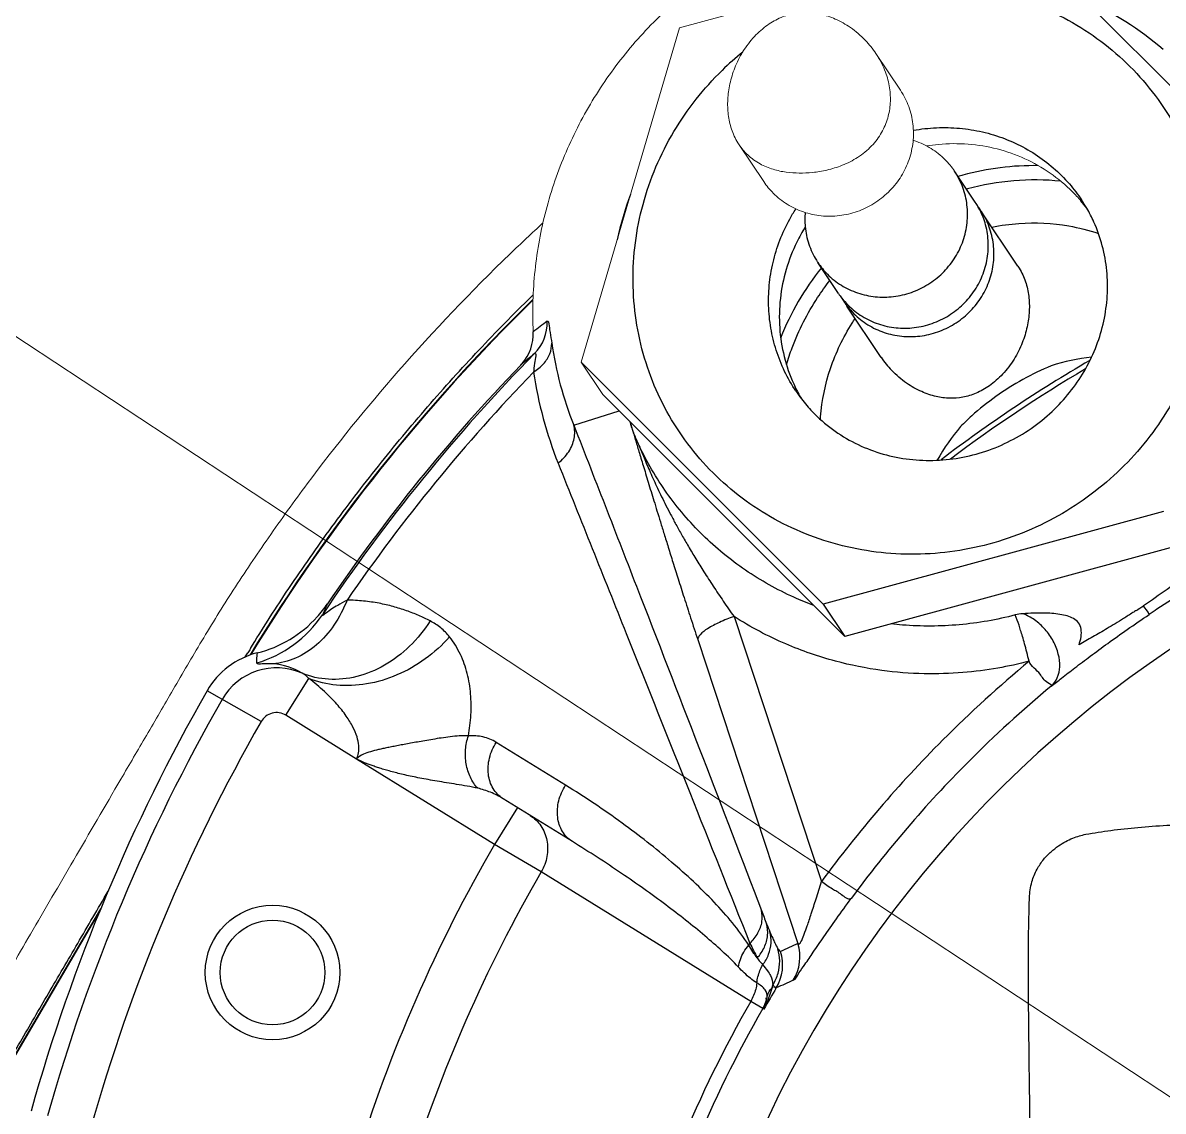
# Model space of a CAD drawing. Header units: millimetres. Extents: x 100 to 1590, y 100 to 694.
# Drawn here: x 1247.01 to 1247.689, y 537.757 to 538.406 of the extents above; entities that cross this region are included whole.
import ezdxf

# ---------------------------------------------------------------- set-up
doc = ezdxf.new("R2010")
doc.units = ezdxf.units.MM
doc.layers.add('DTM_AXIS', color=7, linetype='Continuous', lineweight=9)
doc.layers.add('OUTLINE', color=6, linetype='Continuous', lineweight=9)

msp = doc.modelspace()

# ---------------------------------------------------------------- linework, layer by layer
at = {"color": 2, "lineweight": 20}
msp.add_line((1231.06746, 548.723), (1248.15987, 537.45842), dxfattribs=at)
at = {"color": 9, "linetype": 'Continuous'}
for p, q in [((1247.60375, 538.45835), (1247.74793, 538.31417)), ((1247.57732, 538.29915), (1247.56495, 538.31766)), ((1247.60269, 538.26117), (1247.58067, 538.29413)), ((1247.49586, 538.24472), (1247.48349, 538.26323)), ((1247.52123, 538.20674), (1247.50082, 538.2373)), ((1247.48674, 538.05961), (1247.34256, 538.20379)), ((1247.49955, 538.04044), (1247.35537, 538.18462)), ((1247.33803, 538.1664), (1247.36507, 538.17492)), ((1247.68942, 538.1148), (1247.48674, 538.05961)), ((1247.70223, 538.09563), (1247.49955, 538.04044)), ((1247.48674, 538.05961), (1247.49955, 538.04044)), ((1247.43353, 538.05229), (1247.48562, 537.89428)), ((1247.41192, 538.03853), (1247.47159, 537.85752)), ((1247.16658, 537.99342), (1247.18019, 538.01541)), ((1247.15173, 537.98965), (1247.11961, 538.00802)), ((1247.20867, 537.96736), (1247.16658, 537.99342)), ((1247.33318, 537.95177), (1247.29187, 537.9773)), ((1247.29084, 537.91649), (1247.20867, 537.96736)), ((1247.30444, 537.93846), (1247.29084, 537.91649)), ((1247.31865, 537.90007), (1247.29084, 537.91649)), ((1247.44351, 537.82296), (1247.31865, 537.90007)), ((1246.84461, 537.51703), (1247.05626, 537.87817)), ((1246.84484, 537.5169), (1247.05549, 537.87632)), ((1247.45062, 537.81866), (1247.44351, 537.82296)), ((1247.45129, 537.81825), (1247.45062, 537.81866))]:
    msp.add_line(p, q, dxfattribs=at)
at = {"color": 7, "linetype": 'Continuous'}
for p, q in [((1247.37142, 538.16857), (1247.372, 538.16681)), ((1247.14233, 538.02818), (1247.14378, 538.03056)), ((1247.33725, 537.91815), (1247.29595, 537.94371))]:
    msp.add_line(p, q, dxfattribs=at)
at = {"color": 9, "linetype": 'Continuous'}
for points in [[(1247.45967, 537.85434), (1247.46003, 537.85377), (1247.46036, 537.85333), (1247.46064, 537.853), (1247.46089, 537.85278), (1247.46111, 537.85269), (1247.46128, 537.85271)], [(1247.4565, 537.83195), (1247.45654, 537.8321), (1247.45658, 537.83225), (1247.45662, 537.8324), (1247.45665, 537.83254), (1247.45668, 537.83268), (1247.45671, 537.83282)]]:
    msp.add_lwpolyline(points, dxfattribs=at)
for radius in [0.04008, 0.03117]:
    msp.add_circle((1247.15859, 537.84015), radius, dxfattribs=at)
at = {"color": 7, "linetype": 'Continuous'}
for centre, radius, start, end in [((1247.56579, 538.2467), 0.18928, 49.28525, 66.13118), ((1247.55778, 538.2344), 0.19846, 159.51713, 167.65957), ((1247.28712, 538.22071), 0.02679, 318.70857, 2.68139), ((1247.2871, 538.22072), 0.02681, 316.13421, 318.72598), ((1247.13219, 538.09986), 0.07138, 317.93297, 325.91629), ((1247.13223, 538.09982), 0.07133, 283.98392, 317.9373), ((1248.30093, 537.32387), 1.35588, 148.45906, 148.58701)]:
    msp.add_arc(centre, radius, start, end, dxfattribs=at)
at = {"color": 9, "linetype": 'Continuous'}
for centre, radius, start, end in [((1247.55177, 538.24918), 0.17953, 129.03844, 134.26042), ((1247.6125, 538.15879), 0.16223, 105.21718, 106.26231), ((1247.61203, 538.16093), 0.16005, 88.9759, 105.25712), ((1247.61276, 538.16), 0.15248, 84.17477, 105.28439), ((1247.61327, 538.15762), 0.15491, 105.23425, 105.41099), ((1247.53949, 538.27386), 0.0455, 29.98314, 33.76651), ((1247.54255, 538.26864), 0.04586, 33.76605, 37.56827), ((1247.56743, 538.23774), 0.09577, 37.17994, 40.6292), ((1247.5652, 538.25014), 0.09074, 30.07118, 33.74718), ((1247.52163, 538.28874), 0.04588, 213.76635, 224.98652), ((1247.61056, 538.15959), 0.16037, 141.20347, 158.54187), ((1248.08016, 537.45842), 1.0956, 134.39399, 148.58243), ((1248.08016, 537.45842), 1.09533, 134.40743, 148.56867), ((1247.53398, 538.27021), 0.04586, 213.76605, 217.56827), ((1247.53396, 538.27019), 0.04583, 217.56199, 224.99057), ((1247.53704, 538.26499), 0.0455, 209.98314, 213.76651), ((1247.5373, 538.26516), 0.04581, 213.76492, 216.14516), ((1247.53739, 538.26523), 0.04593, 216.1445, 217.45423), ((1247.53732, 538.26517), 0.04583, 217.44933, 224.99039), ((1247.90761, 537.44025), 0.98163, 126.60396, 127.21751), ((1247.29564, 538.22764), 0.02665, 315.61039, 1.36672), ((1247.53782, 538.24619), 0.21513, 188.26285, 201.76932), ((1248.08016, 537.45842), 1.07206, 135.56316, 146.29203), ((1248.11788, 537.23366), 1.26349, 129.47144, 129.95823), ((1247.56915, 538.23883), 0.05767, 213.73169, 223.77088), ((1247.66059, 538.0856), 0.12214, 96.58592, 108.12719), ((1248.08016, 537.45842), 1.0732, 136.13329, 145.9162), ((1248.08016, 537.45842), 0.86379, 120.21408, 127.27966), ((1248.08016, 537.45842), 0.86073, 120.52506, 126.96692), ((1248.08016, 537.45842), 1.06481, 136.01006, 145.46671), ((1247.55363, 538.23357), 0.24219, 188.45219, 201.79545), ((1247.54575, 538.23714), 0.09071, 213.75304, 217.4442), ((1247.55636, 538.23035), 0.09576, 206.88575, 207.75904), ((1247.55638, 538.23036), 0.09578, 207.759, 210.33623), ((1247.68273, 538.05223), 0.16088, 131.9622, 135.19942), ((1247.66128, 538.08606), 0.12214, 139.37283, 150.91236), ((1248.08016, 537.45842), 0.69242, 94.08851, 170.40167), ((1248.15622, 537.34346), 0.85445, 120.64324, 123.42448), ((1249.59314, 536.95353), 2.64438, 155.26853, 155.42299), ((1247.38929, 538.49248), 0.52077, 303.04468, 303.60181), ((1247.12916, 538.09289), 0.07116, 286.31185, 326.26592), ((1247.60762, 538.02853), 0.02552, 94.6524, 104.71909), ((1248.14222, 537.36543), 0.8284, 123.45305, 123.8439), ((1247.16097, 537.98436), 0.04765, 103.97829, 150.22289), ((1247.15667, 537.98744), 0.03665, 57.92826, 86.6806), ((1248.08213, 537.45603), 0.74022, 129.693, 135.08129), ((1247.16097, 537.98436), 0.03736, 66.05788, 150.22289), ((1248.07692, 537.46327), 0.7115, 129.68736, 135.09168), ((1248.08016, 537.45842), 1.10667, 150.22289, 164.32149), ((1248.08016, 537.45842), 1.09637, 150.22289, 164.32149), ((1248.08016, 537.45842), 1.06967, 150.22289, 164.32149), ((1247.16097, 537.98436), 0.01066, 58.25, 150.22289), ((1248.08076, 537.45753), 0.7382, 135.08846, 143.72634), ((1248.07692, 537.46328), 0.71149, 135.09175, 143.73204), ((1248.08016, 537.45842), 0.9126, 149.87178, 162.90724), ((1248.08016, 537.45842), 0.88031, 149.88772, 162.80266), ((1247.95104, 538.0681), 0.53632, 200.85851, 201.77298), ((1247.82797, 538.01926), 0.40392, 201.81468, 202.53384), ((1248.08016, 537.45842), 0.75185, 147.94059, 148.03165), ((1247.97449, 538.12567), 0.59534, 206.77186, 207.70518), ((1247.81315, 537.11259), 0.8195, 114.63188, 115.42744), ((1247.44611, 537.84949), 0.02673, 328.41821, 17.49628), ((1247.43579, 537.84467), 0.02673, 329.14888, 17.50015), ((1247.78594, 537.11182), 0.79008, 113.65965, 114.46454), ((1247.39234, 537.84849), 0.06625, 332.84447, 345.5438), ((1248.08016, 537.45842), 0.72453, 149.05725, 150.22259), ((1248.08016, 537.45842), 0.73363, 150.20516, 157.64787), ((1247.42819, 537.8315), 0.02584, 330.21864, 345.87287), ((1248.08016, 537.45842), 0.72532, 150.22052, 157.6153)]:
    msp.add_arc(centre, radius, start, end, dxfattribs=at)
for points, start_tangent, end_tangent in [([(1247.47665, 538.41224), (1247.48528, 538.41595), (1247.50795, 538.42328), (1247.53126, 538.42749), (1247.55473, 538.42854), (1247.57801, 538.42642), (1247.60072, 538.42117), (1247.62242, 538.41288), (1247.64266, 538.40171), (1247.66107, 538.38788), (1247.6773, 538.37164), (1247.69107, 538.35329), (1247.70212, 538.33317), (1247.71024, 538.31164), (1247.71526, 538.28915), (1247.7171, 538.26615), (1247.71574, 538.24299), (1247.71117, 538.22003), (1247.70345, 538.19775), (1247.69278, 538.17669), (1247.67949, 538.15737), (1247.66402, 538.14021)], (0.908156, 0.418632), (-0.716134, -0.697963)), ([(1247.66402, 538.14021), (1247.64642, 538.12515), (1247.62668, 538.11227), (1247.60521, 538.10201), (1247.58253, 538.09468), (1247.55923, 538.09047), (1247.53576, 538.08942), (1247.51248, 538.09154), (1247.48977, 538.09678), (1247.46807, 538.10508), (1247.44783, 538.11624), (1247.42942, 538.13008), (1247.41319, 538.14632), (1247.39941, 538.16467), (1247.38836, 538.18479), (1247.38025, 538.20631), (1247.37523, 538.2288), (1247.37339, 538.25181), (1247.37475, 538.27496), (1247.37932, 538.29792), (1247.38704, 538.32021), (1247.39771, 538.34127), (1247.411, 538.36058), (1247.42647, 538.37775)], (-0.716134, -0.697963), (0.716134, 0.697963)), ([(1247.5404, 538.34203), (1247.54725, 538.34303), (1247.56109, 538.34364), (1247.57482, 538.34239), (1247.58821, 538.3393), (1247.60101, 538.33441), (1247.61294, 538.32782), (1247.6238, 538.31966), (1247.63337, 538.31009), (1247.64065, 538.30055)], (0.984171, 0.177219), (0.555592, -0.831455)), ([(1247.48918, 538.2563), (1247.49751, 538.2497), (1247.50718, 538.24515), (1247.51771, 538.24286), (1247.52856, 538.24297), (1247.5392, 538.24545), (1247.54908, 538.25019), (1247.55772, 538.25695), (1247.56467, 538.26539), (1247.5696, 538.27508), (1247.57225, 538.28555), (1247.5725, 538.29626), (1247.57032, 538.30668), (1247.56583, 538.31629), (1247.56495, 538.31766)], (0.707107, -0.707107), (-0.555773, 0.831334)), ([(1247.47033, 538.18674), (1247.46949, 538.18803), (1247.46297, 538.19989), (1247.45818, 538.21259), (1247.45522, 538.22585), (1247.45414, 538.23941), (1247.45494, 538.25307), (1247.45763, 538.26661), (1247.46219, 538.27975), (1247.46848, 538.29217), (1247.47037, 538.29523)], (-0.555589, 0.831457), (0.540374, 0.841425)), ([(1247.50155, 538.23779), (1247.50988, 538.23119), (1247.51955, 538.22663), (1247.53008, 538.22435), (1247.54093, 538.22445), (1247.55157, 538.22694), (1247.56145, 538.23168), (1247.57009, 538.23844), (1247.57704, 538.24687), (1247.58197, 538.25657), (1247.58462, 538.26703), (1247.58487, 538.27775), (1247.58269, 538.28817), (1247.5789, 538.2966)], (0.707107, -0.707107), (-0.499754, 0.866167)), ([(1247.62453, 538.1759), (1247.63469, 538.18732), (1247.64309, 538.20004), (1247.64954, 538.2138), (1247.65386, 538.22831), (1247.65593, 538.24327), (1247.65566, 538.25834), (1247.65299, 538.27317), (1247.64796, 538.28737), (1247.64373, 538.29561)], (0.716134, 0.697963), (-0.50111, 0.865384)), ([(1247.47592, 538.29308), (1247.47594, 538.28464), (1247.47811, 538.27422), (1247.4826, 538.26461), (1247.48349, 538.26323)], (-0.087779, -0.99614), (0.555773, -0.831334)), ([(1247.5049, 538.23276), (1247.51324, 538.22617), (1247.52291, 538.22161), (1247.53344, 538.21933), (1247.54429, 538.21943), (1247.55492, 538.22191), (1247.56481, 538.22665), (1247.57344, 538.23341), (1247.5804, 538.24185), (1247.58533, 538.25155), (1247.58798, 538.26201), (1247.58822, 538.27272), (1247.58605, 538.28314), (1247.58156, 538.29275), (1247.58067, 538.29413)], (0.707107, -0.707107), (-0.555773, 0.831334)), ([(1247.47595, 538.28434), (1247.47102, 538.27546), (1247.4646, 538.25902), (1247.46114, 538.24182), (1247.46075, 538.22439), (1247.46343, 538.20725), (1247.46909, 538.19092), (1247.47095, 538.18705)], (-0.527789, -0.849376), (0.452212, -0.89191)), ([(1247.58723, 538.28437), (1247.60331, 538.28653), (1247.63296, 538.28504), (1247.65068, 538.2806)], (0.980589, 0.196075), (0.949067, -0.315074)), ([(1247.60271, 538.26115), (1247.60347, 538.25995), (1247.60723, 538.2518), (1247.60914, 538.24318), (1247.60944, 538.23424), (1247.60819, 538.22498), (1247.60526, 538.21542), (1247.60039, 538.20572), (1247.59354, 538.1967), (1247.58571, 538.18984), (1247.57773, 538.18538), (1247.56982, 538.18301), (1247.56207, 538.1824), (1247.55404, 538.18341), (1247.54539, 538.18629), (1247.53639, 538.19134), (1247.52751, 538.19894)], (0.555157, -0.831746), (-0.691422, 0.722451)), ([(1247.46477, 538.20241), (1247.46816, 538.21249), (1247.48336, 538.24237), (1247.49063, 538.25252)], (0.285262, 0.95845), (0.614508, 0.788911)), ([(1247.14536, 538.03314), (1247.16676, 538.06672), (1247.19225, 538.10334), (1247.21986, 538.13971), (1247.24911, 538.17512), (1247.27958, 538.20901), (1247.31072, 538.24087), (1247.3139, 538.24398)], (0.523112, 0.852264), (0.716211, 0.697883)), ([(1247.32228, 538.22827), (1247.32335, 538.2256), (1247.32402, 538.22145), (1247.32492, 538.21527)], (0.800571, 0.599239), (0.144325, -0.98953)), ([(1247.48492, 538.16984), (1247.48503, 538.17125), (1247.49104, 538.20017), (1247.50386, 538.22706), (1247.50571, 538.22991)], (0.071945, 0.997409), (0.556611, 0.830773)), ([(1247.31407, 538.19797), (1247.32002, 538.20289), (1247.32377, 538.20886), (1247.32492, 538.21527)], (0.852319, 0.523022), (-0.032379, 0.999476)), ([(1247.31468, 538.209), (1247.31464, 538.20329), (1247.31407, 538.19797)], (0.743943, 0.668243), (-0.104783, -0.994495)), ([(1247.62259, 538.20168), (1247.60565, 538.19355), (1247.58963, 538.18346), (1247.57516, 538.17186)], (-0.925242, -0.379378), (-0.743528, -0.668705)), ([(1247.47373, 538.18199), (1247.48027, 538.17436), (1247.49221, 538.16389), (1247.50575, 538.15561), (1247.52049, 538.14969), (1247.53603, 538.14625), (1247.55197, 538.14531), (1247.56793, 538.14686), (1247.58352, 538.15082), (1247.59837, 538.15709), (1247.61216, 538.16552), (1247.62453, 538.1759)], (0.607954, -0.793972), (0.716134, 0.697963)), ([(1247.32875, 538.14364), (1247.33505, 538.15052), (1247.33829, 538.15846), (1247.33803, 538.1664)], (0.783738, 0.621092), (-0.261163, 0.965295)), ([(1247.33803, 538.1664), (1247.37787, 538.06403), (1247.41488, 537.96834), (1247.44987, 537.87713)], (0.363529, -0.931583), (0.356656, -0.934236)), ([(1247.372, 538.16681), (1247.37285, 538.164), (1247.37375, 538.16099), (1247.37473, 538.15777), (1247.37576, 538.15433), (1247.37688, 538.15064), (1247.37809, 538.14664), (1247.37941, 538.14227), (1247.38087, 538.13747), (1247.38244, 538.13227), (1247.38408, 538.12689), (1247.3858, 538.12125), (1247.38765, 538.11523), (1247.38966, 538.1087), (1247.39188, 538.10151), (1247.39435, 538.09355), (1247.39712, 538.08466), (1247.40025, 538.07472), (1247.40378, 538.06363), (1247.40769, 538.05149), (1247.41192, 538.03853)], (0.289826, -0.957079), (0.313097, -0.949721)), ([(1247.37701, 538.15416), (1247.37841, 538.15061), (1247.37995, 538.14682), (1247.38166, 538.14275), (1247.38358, 538.13834), (1247.38571, 538.13359), (1247.38799, 538.12869), (1247.3904, 538.12367), (1247.393, 538.11846), (1247.39583, 538.11298), (1247.39896, 538.10714), (1247.40244, 538.10086), (1247.40634, 538.09409), (1247.41073, 538.08676), (1247.41565, 538.07885), (1247.42114, 538.07036), (1247.42714, 538.06144), (1247.43353, 538.05229)], (0.362457, -0.932), (0.579861, -0.814715)), ([(1247.48102, 538.05891), (1247.46925, 538.06375), (1247.44035, 538.07996), (1247.4149, 538.10085), (1247.39358, 538.12582), (1247.37701, 538.15416)], (-0.936815, 0.349825), (-0.426143, 0.904656)), ([(1247.32875, 538.14364), (1247.36933, 538.04213), (1247.40713, 537.94747), (1247.44297, 537.85751)], (0.371351, -0.928493), (0.369457, -0.929248)), ([(1247.7159, 538.0867), (1247.70472, 538.07809), (1247.69155, 538.06841), (1247.67749, 538.05873)], (-0.789199, -0.614138), (-0.832782, -0.5536)), ([(1247.20297, 538.06205), (1247.19515, 538.04716), (1247.1847, 538.03539), (1247.17232, 538.02751), (1247.15879, 538.02403)], (-0.364864, -0.931061), (-0.996407, -0.084698)), ([(1247.20297, 538.06205), (1247.19739, 538.05893), (1247.19316, 538.05629), (1247.18834, 538.05337)], (-0.888599, -0.458685), (0.505647, 0.862741)), ([(1247.25252, 538.04966), (1247.24572, 538.05288), (1247.2384, 538.05575), (1247.23052, 538.05821), (1247.22202, 538.06016), (1247.21286, 538.06149), (1247.20297, 538.06205)], (-0.889129, 0.457657), (-0.999942, 0.01076)), ([(1247.68085, 538.05347), (1247.67749, 538.05873)], (-0.296936, 0.954897), (-0.548347, 0.836251)), ([(1247.43353, 538.05229), (1247.42487, 538.04881), (1247.41783, 538.04503), (1247.41332, 538.04145), (1247.41192, 538.03853)], (-0.944152, -0.329509), (0.105011, -0.994471)), ([(1247.60937, 538.02562), (1247.5907, 538.02155), (1247.56992, 538.0189), (1247.54689, 538.0182), (1247.52155, 538.02016), (1247.49397, 538.02568), (1247.46442, 538.03592), (1247.43353, 538.05229)], (-0.967396, -0.253268), (-0.842237, 0.539107)), ([(1247.60114, 538.05321), (1247.56777, 538.04739), (1247.53394, 538.04721), (1247.52711, 538.04787)], (-0.967382, -0.253321), (-0.993523, 0.113634)), ([(1247.60936, 538.02561), (1247.608, 538.03108), (1247.60668, 538.03604), (1247.60544, 538.04038), (1247.60433, 538.04405), (1247.60335, 538.0471), (1247.60114, 538.05321)], (-0.231942, 0.97273), (-0.376931, 0.926241)), ([(1247.6391, 538.03539), (1247.64032, 538.0403), (1247.64033, 538.04484), (1247.63877, 538.04853), (1247.63583, 538.05106), (1247.63204, 538.05263), (1247.62772, 538.05357), (1247.62295, 538.05411), (1247.61768, 538.05434), (1247.6119, 538.0543), (1247.60555, 538.05397)], (0.319517, 0.94758), (-0.996935, -0.078237)), ([(1247.62256, 538.0108), (1247.62617, 538.01582), (1247.62762, 538.02237), (1247.62678, 538.02988), (1247.62377, 538.03756), (1247.61888, 538.04459), (1247.61261, 538.05026), (1247.60557, 538.05397)], (0.753171, 0.657825), (-0.933061, 0.359718)), ([(1247.62256, 538.0108), (1247.62873, 538.0156), (1247.63661, 538.02168), (1247.64577, 538.02861), (1247.65619, 538.03627), (1247.66786, 538.04457), (1247.68085, 538.05347)], (0.788908, 0.614511), (0.830458, 0.557081)), ([(1247.67326, 538.05595), (1247.67125, 538.05465), (1247.66567, 538.0511), (1247.66061, 538.04797), (1247.65595, 538.04516), (1247.65156, 538.04255), (1247.64732, 538.04009), (1247.64316, 538.0377), (1247.6391, 538.03539)], (-0.838244, -0.545295), (-0.869353, -0.494191)), ([(1247.25252, 538.04966), (1247.24023, 538.03458), (1247.22525, 538.02324), (1247.20874, 538.01651), (1247.19194, 538.01489), (1247.17613, 538.0185)], (-0.539269, -0.842133), (-0.923692, 0.383135)), ([(1247.264, 538.04017), (1247.25878, 538.04553), (1247.25252, 538.04966)], (-0.620576, 0.784146), (-0.889129, 0.457657)), ([(1247.264, 538.04017), (1247.24961, 538.02706), (1247.23273, 538.01746), (1247.21463, 538.01212), (1247.19666, 538.01141), (1247.18019, 538.01541)], (-0.65922, -0.75195), (-0.925282, 0.379279)), ([(1247.27527, 537.98116), (1247.27676, 537.99366), (1247.27661, 538.00615), (1247.27459, 538.01829), (1247.27047, 538.02975), (1247.264, 538.04017)], (0.176342, 0.984329), (-0.620676, 0.784067)), ([(1247.14915, 538.0246), (1247.14933, 538.02861), (1247.14952, 538.03059)], (0.03158, 0.999501), (0.119578, 0.992825)), ([(1247.15879, 538.02404), (1247.15519, 538.02414), (1247.15248, 538.02411), (1247.14915, 538.0246)], (-0.998258, 0.059001), (0.019427, 0.999811)), ([(1247.62256, 538.0108), (1247.62059, 538.0127), (1247.61591, 538.01795), (1247.60936, 538.02561)], (0.564563, 0.82539), (-0.342077, 0.939672)), ([(1247.18019, 538.01541), (1247.17614, 538.0185)], (-0.664063, 0.747676), (-0.897396, 0.441226)), ([(1247.20861, 537.96741), (1247.20978, 537.97101), (1247.20994, 537.97538), (1247.2089, 537.98054), (1247.20648, 537.98643), (1247.20252, 537.99297), (1247.19689, 538.00006), (1247.18948, 538.00759), (1247.18019, 538.01541)], (0.444674, 0.895692), (-0.791669, 0.61095)), ([(1247.27527, 537.98116), (1247.26986, 537.98111), (1247.2644, 537.98061), (1247.2591, 537.97989), (1247.25405, 537.97909), (1247.24932, 537.97829), (1247.24493, 537.9775), (1247.24086, 537.97676), (1247.23707, 537.97606), (1247.23353, 537.9754), (1247.23024, 537.97476), (1247.22718, 537.97415), (1247.22433, 537.97356), (1247.22168, 537.97297), (1247.21693, 537.97172), (1247.21281, 537.97024), (1247.20861, 537.9674)], (-0.998483, 0.055054), (-0.704021, -0.71018)), ([(1247.28083, 537.94993), (1247.2765, 537.95646), (1247.27399, 537.96444), (1247.27357, 537.97298), (1247.27528, 537.98116)], (-0.675569, 0.737297), (0.33496, 0.942232)), ([(1247.29187, 537.9773), (1247.28396, 537.98051), (1247.27527, 537.98116)], (-0.850613, 0.525793), (-0.998043, -0.062528)), ([(1247.29595, 537.94371), (1247.29004, 537.94975), (1247.28718, 537.95828), (1247.28782, 537.96797), (1247.29187, 537.9773)], (-0.850354, 0.526211), (0.542105, 0.840311)), ([(1247.28083, 537.94993), (1247.27452, 537.95118), (1247.26828, 537.95224), (1247.26228, 537.95321), (1247.25659, 537.95415), (1247.25127, 537.95508), (1247.24632, 537.95601), (1247.24174, 537.95694), (1247.23748, 537.95788), (1247.23352, 537.95882), (1247.22985, 537.95977), (1247.22645, 537.96072), (1247.22332, 537.96165), (1247.22045, 537.96258), (1247.21784, 537.96348), (1247.2134, 537.96518), (1247.20849, 537.96745)], (-0.975807, 0.218634), (-0.880191, 0.47462)), ([(1247.29595, 537.94371), (1247.28843, 537.94754), (1247.28083, 537.94993)], (-0.850347, 0.526222), (-0.975815, 0.218597)), ([(1247.33725, 537.91815), (1247.33133, 537.9242), (1247.32847, 537.93274), (1247.32912, 537.94244), (1247.33318, 537.95177)], (-0.850352, 0.526214), (0.542971, 0.839751)), ([(1247.44233, 537.85649), (1247.42174, 537.88199), (1247.39631, 537.90597), (1247.36684, 537.92922), (1247.33318, 537.95177)], (-0.545488, 0.838119), (-0.850597, 0.525818)), ([(1247.31199, 537.93378), (1247.31849, 537.92752), (1247.32202, 537.91895), (1247.32208, 537.90933), (1247.31865, 537.90007)], (0.850347, -0.526223), (-0.506108, -0.86247)), ([(1247.64314, 537.92251), (1247.65809, 537.92482), (1247.67413, 537.92659), (1247.69143, 537.92786), (1247.71014, 537.92867), (1247.73043, 537.92911), (1247.75243, 537.92925), (1247.77618, 537.92918), (1247.80166, 537.92898), (1247.82895, 537.9287)], (0.984319, 0.176395), (0.999945, -0.010451)), ([(1247.60965, 537.88473), (1247.61102, 537.89416), (1247.61412, 537.90171), (1247.61812, 537.90761), (1247.62246, 537.91214), (1247.62685, 537.91559), (1247.63117, 537.91821), (1247.63535, 537.92016), (1247.63933, 537.92155), (1247.64314, 537.92251)], (0.010161, 0.999948), (0.979936, 0.199311)), ([(1247.43618, 537.84338), (1247.41623, 537.86192), (1247.39288, 537.88042), (1247.36658, 537.89914), (1247.33725, 537.91815)], (-0.68808, 0.725635), (-0.850316, 0.526272)), ([(1247.47159, 537.85752), (1247.47514, 537.86248), (1247.47716, 537.86791), (1247.4796, 537.87516), (1247.48243, 537.88402), (1247.48562, 537.89428)], (0.514963, -0.857212), (0.294506, 0.95565)), ([(1247.50327, 537.88417), (1247.49766, 537.88648), (1247.49219, 537.88985), (1247.48562, 537.89428)], (-0.8107, -0.585462), (-0.819511, 0.573063)), ([(1247.46887, 537.83549), (1247.47225, 537.83986), (1247.47576, 537.84495), (1247.48071, 537.85221), (1247.48702, 537.86137), (1247.49457, 537.87212), (1247.50327, 537.88417)], (0.918828, 0.394657), (0.591614, 0.806221)), ([(1247.61107, 537.61761), (1247.61068, 537.67351), (1247.61018, 537.72544), (1247.60963, 537.77164), (1247.60914, 537.81331), (1247.60898, 537.85065), (1247.60965, 537.88473)], (-0.0055, 0.999985), (0.042486, 0.999097)), ([(1247.44297, 537.8575), (1247.4478, 537.86372), (1247.45018, 537.8705), (1247.44987, 537.87713)], (0.719407, 0.694589), (-0.256272, 0.966605)), ([(1247.4474, 537.84888), (1247.45163, 537.8553), (1247.45355, 537.86229), (1247.45298, 537.86916)], (0.663718, 0.747983), (-0.265667, 0.964065)), ([(1247.45062, 537.84468), (1247.45415, 537.85101), (1247.45561, 537.85779), (1247.45489, 537.86446)], (0.603117, 0.797652), (-0.270629, 0.962684)), ([(1247.45489, 537.86446), (1247.45657, 537.86053), (1247.4578, 537.85783), (1247.45967, 537.85434)], (0.38332, -0.923616), (0.519229, -0.854635)), ([(1247.43618, 537.84338), (1247.43731, 537.84792), (1247.43939, 537.85235), (1247.44233, 537.85649)], (0.137206, 0.990543), (0.647457, 0.762102)), ([(1247.4474, 537.84888), (1247.4448, 537.85241), (1247.44233, 537.85649)], (-0.650339, 0.759644), (-0.494852, 0.868977)), ([(1247.45671, 537.83282), (1247.45976, 537.83966), (1247.46077, 537.84703), (1247.45967, 537.85434)], (0.530849, 0.847466), (-0.289787, 0.957091)), ([(1247.44741, 537.84888), (1247.44905, 537.84659), (1247.45086, 537.84518)], (0.556846, -0.830616), (0.899818, -0.436265)), ([(1247.44714, 537.83394), (1247.44328, 537.83668), (1247.43966, 537.83988), (1247.43618, 537.84338)], (-0.850777, 0.525526), (-0.689089, 0.724677)), ([(1247.44714, 537.83394), (1247.4478, 537.83764), (1247.44897, 537.84125), (1247.45062, 537.84468)], (0.107241, 0.994233), (0.492568, 0.870274)), ([(1247.45062, 537.84468), (1247.45345, 537.84118), (1247.45523, 537.83827), (1247.45671, 537.83283)], (0.669914, -0.742439), (0.041473, -0.99914)), ([(1247.44714, 537.83394), (1247.44645, 537.83015), (1247.44523, 537.82646), (1247.44351, 537.82296)], (-0.108078, -0.994142), (-0.502178, -0.864765)), ([(1247.45325, 537.82519), (1247.45201, 537.82988), (1247.44987, 537.83203), (1247.44714, 537.83394)], (0.166301, 0.986075), (-0.851703, 0.524025)), ([(1247.45325, 537.82519), (1247.45513, 537.82982), (1247.45683, 537.83142)], (0.258216, 0.966087), (0.847752, 0.530393)), ([(1247.45671, 537.83282), (1247.45874, 537.83097)], (0.592689, -0.805431), (0.946572, 0.322491)), ([(1247.45129, 537.81825), (1247.45274, 537.82259), (1247.45269, 537.82508)], (0.39689, 0.917866), (-0.202922, 0.979195))]:
    msp.add_spline(points, degree=3, dxfattribs=dict(at, start_tangent=start_tangent, end_tangent=end_tangent))
at = {"color": 7, "linetype": 'Continuous'}
for points, start_tangent, end_tangent in [([(1247.37701, 538.15416), (1247.37542, 538.15771), (1247.37409, 538.16098), (1247.37297, 538.16398), (1247.372, 538.16681)], (-0.426143, 0.904656), (-0.313096, 0.949721)), ([(1246.84655, 537.52163), (1246.85267, 537.532), (1246.86171, 537.54753), (1246.87076, 537.56304), (1246.87982, 537.57856), (1246.88887, 537.59408), (1246.89793, 537.60961), (1246.90694, 537.62507), (1246.91601, 537.64061), (1246.92552, 537.65692), (1246.93602, 537.67492), (1246.94796, 537.69539), (1246.96139, 537.71842), (1246.97614, 537.74371), (1246.99192, 537.77077), (1247.0083, 537.79885), (1247.02507, 537.8276), (1247.04247, 537.85743), (1247.0606, 537.88853)], (0.505567, 0.862787), (0.503519, 0.863984))]:
    msp.add_spline(points, degree=3, dxfattribs=dict(at, start_tangent=start_tangent, end_tangent=end_tangent))
at = {"layer": 'DTM_AXIS', "color": 7, "linetype": 'Continuous'}
for p, q in [((1247.40107, 538.40316), (1247.60375, 538.45835)), ((1247.34256, 538.20379), (1247.40107, 538.40316)), ((1247.53272, 538.36589), (1247.51803, 538.38788)), ((1247.45127, 538.31146), (1247.43657, 538.33345)), ((1247.34256, 538.20379), (1247.35537, 538.18462))]:
    msp.add_line(p, q, dxfattribs=at)
for centre, radius, start, end in [((1247.47011, 538.35579), 0.05767, 33.73169, 43.77088), ((1247.5268, 538.29216), 0.04588, 33.76635, 44.98652), ((1247.48941, 538.33696), 0.04588, 213.76635, 224.98652)]:
    msp.add_arc(centre, radius, start, end, dxfattribs=at)
for points, start_tangent, end_tangent in [([(1247.51175, 538.39569), (1247.50287, 538.40328), (1247.49387, 538.40834), (1247.48523, 538.41121), (1247.47719, 538.41222), (1247.46945, 538.41161), (1247.46154, 538.40924), (1247.45355, 538.40478), (1247.44572, 538.39792), (1247.43887, 538.38891), (1247.434, 538.3792), (1247.43108, 538.36965), (1247.42982, 538.36038), (1247.43012, 538.35144), (1247.43204, 538.34282), (1247.43579, 538.33467), (1247.43656, 538.33347)], (-0.691422, 0.722451), (0.555157, -0.831746)), ([(1247.51807, 538.38782), (1247.51902, 538.38634), (1247.52375, 538.37674), (1247.5262, 538.36732), (1247.52663, 538.35818), (1247.5251, 538.34931), (1247.5215, 538.34078), (1247.5155, 538.33275), (1247.5072, 538.32592), (1247.49795, 538.32118), (1247.48888, 538.31836), (1247.48033, 538.31693), (1247.47243, 538.31656), (1247.46471, 538.3171), (1247.45685, 538.31879), (1247.44907, 538.32203), (1247.44168, 538.32739)], (0.554729, -0.832031), (-0.726731, 0.686923)), ([(1247.45696, 538.30452), (1247.46529, 538.29793), (1247.47496, 538.29337), (1247.48549, 538.29109), (1247.49634, 538.29119), (1247.50697, 538.29367), (1247.51686, 538.29841), (1247.52549, 538.30517), (1247.53245, 538.31361), (1247.53738, 538.32331), (1247.54003, 538.33377), (1247.54027, 538.34448), (1247.5381, 538.3549), (1247.53361, 538.36451), (1247.53272, 538.36589)], (0.707107, -0.707107), (-0.555773, 0.831334)), ([(1247.55925, 538.3246), (1247.55092, 538.3312), (1247.54125, 538.33575), (1247.54026, 538.33607)], (-0.707107, 0.707107), (-0.953993, 0.299829)), ([(1247.43656, 538.33347), (1247.44168, 538.32739)], (0.555157, -0.831746), (0.726731, -0.686923)), ([(1247.54831, 538.3327), (1247.55533, 538.33362), (1247.57299, 538.33378), (1247.59032, 538.33092), (1247.60678, 538.32511), (1247.62188, 538.31654), (1247.63515, 538.30546), (1247.64012, 538.3001)], (0.986659, 0.162799), (0.651154, -0.758946))]:
    msp.add_spline(points, degree=3, dxfattribs=dict(at, start_tangent=start_tangent, end_tangent=end_tangent))
at = {"layer": 'OUTLINE'}
for points, start_tangent, end_tangent in [([(1247.42643, 538.43986), (1247.39734, 538.41752), (1247.37175, 538.39121), (1247.35031, 538.36153), (1247.33344, 538.32908), (1247.32155, 538.2945), (1247.31496, 538.25853), (1247.31388, 538.22196)], (-0.83543, -0.549598), (0.047118, -0.998889)), ([(1247.31972, 538.28683), (1247.30018, 538.26845), (1247.23346, 538.19843), (1247.17927, 538.1314), (1247.1561, 538.09921), (1247.13518, 538.06797), (1247.11639, 538.03772), (1247.09934, 538.00879), (1247.08339, 537.98138), (1247.06821, 537.95538), (1247.03998, 537.90697), (1247.01432, 537.86297), (1246.99094, 537.82288), (1246.96959, 537.78628), (1246.95007, 537.7528), (1246.93218, 537.72214), (1246.91577, 537.69401), (1246.90071, 537.66818), (1246.88687, 537.64444), (1246.87411, 537.62257), (1246.86234, 537.60239), (1246.85153, 537.58385), (1246.84168, 537.56698), (1246.83273, 537.5516), (1246.82854, 537.54442), (1246.82441, 537.53741), (1246.82233, 537.53386), (1246.82022, 537.53024), (1246.81811, 537.52654), (1246.81597, 537.52268), (1246.81383, 537.51857), (1246.81182, 537.5143), (1246.80997, 537.50999), (1246.80826, 537.5056), (1246.80528, 537.49661), (1246.80294, 537.48744), (1246.8002, 537.46878), (1246.80007, 537.44989), (1246.801, 537.4405), (1246.80256, 537.4312), (1246.80477, 537.42204), (1246.8076, 537.41307), (1246.80925, 537.40866), (1246.81106, 537.40429), (1246.81303, 537.39996), (1246.81516, 537.39571), (1246.81733, 537.39172), (1246.81945, 537.38796), (1246.82154, 537.38435), (1246.82361, 537.38081), (1246.82769, 537.37389), (1246.83181, 537.36685), (1246.83607, 537.35952), (1246.84051, 537.3519), (1246.85003, 537.33558), (1246.86048, 537.31768), (1246.87185, 537.29817), (1246.88415, 537.27709), (1246.89741, 537.25435), (1246.91174, 537.22979), (1246.92721, 537.20326), (1246.9439, 537.17463), (1246.96191, 537.14377), (1246.98132, 537.11049), (1247.00224, 537.07462), (1247.02481, 537.03593), (1247.04916, 536.99417)], (-0.736565, -0.676367), (0.503695, -0.863882))]:
    msp.add_spline(points, degree=3, dxfattribs=dict(at, start_tangent=start_tangent, end_tangent=end_tangent))

doc.saveas('drawing.dxf')
